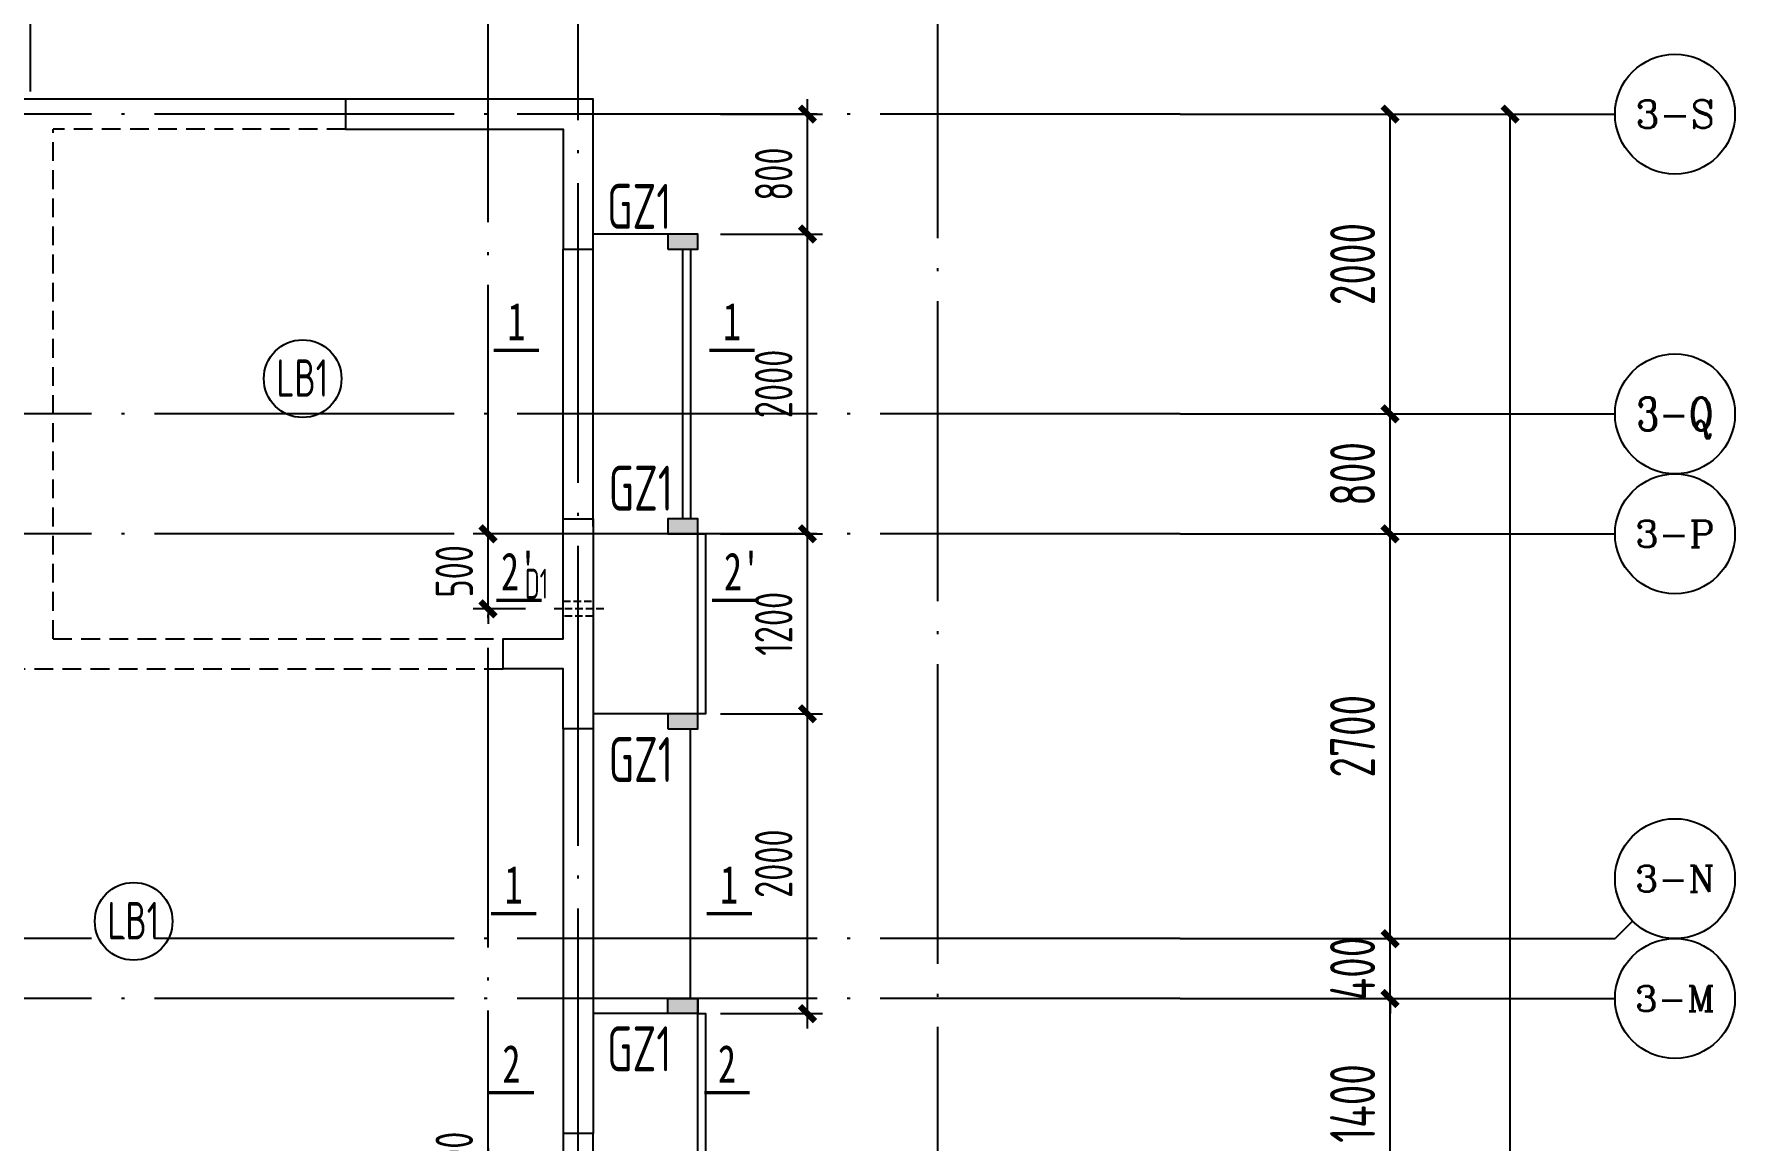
# Model space of a CAD drawing. Extents: x -173820 to 521180, y -715739 to 158231.
# Drawn here: x 36302 to 47645, y 81960 to 89344 of the extents above; entities that cross this region are included whole.
import ezdxf
from ezdxf.enums import TextEntityAlignment as Align

# ---------------------------------------------------------------- set-up
doc = ezdxf.new("R2010")
doc.units = 0
doc.header["$LTSCALE"] = 1000
for name, pattern in [('CONTINOUS', [0]), ('DASH', [0.35, 0.25, -0.1]), ('DOTE', [2.42, 2, -0.2, 0.02, -0.2]), ('HIDDEN2', [0.1875, 0.125, -0.0625])]:
    doc.linetypes.add(name, pattern=pattern)
for name, color, linetype in [('A-线脚看线', 9, 'Continuous'), ('A-设备穿墙洞', 161, 'Continuous'), ('AXIS', 1, 'DOTE'), ('AXIS_TEXT', 7, 'Continuous'), ('DIM', 3, 'Continuous'), ('DIM1', 3, 'Continuous'), ('填充', 8, 'Continuous'), ('墙', 6, 'Continuous'), ('挑板', 3, 'Continuous'), ('柱', 2, 'Continuous'), ('梁', 4, 'HIDDEN2'), ('模板线', 3, 'Continuous'), ('钢筋_文字', 7, 'Continuous'), ('钢筋长度标注', 7, 'Continuous')]:
    doc.layers.add(name, color=color, linetype=linetype)
doc.styles.add('_TCH_AXIS', font='COMPLEX', dxfattribs={"bigfont": 'GBCBIG'})
doc.styles.add('COMPLEX', font='COMPLEX')
doc.styles.add('TSSD_BOLD', font='tssdeng2.shx', dxfattribs={"width": 0.7, "height": 250, "bigfont": 'CHINA.shx'})
doc.styles.add('TSSD_Dimension', font='tssdeng.shx', dxfattribs={"width": 0.7, "bigfont": 'Hztxt.shx'})
doc.styles.add('zzt', font='tssdeng.shx', dxfattribs={"width": 0.7, "height": 300, "bigfont": 'tssdchn.shx'})
doc.styles.add('黑体', font='simhei.ttf', dxfattribs={"width": 0.8})
doc.dimstyles.new('DIM_1_100', dxfattribs={"dimtxt": 300, "dimasz": 100, "dimexe": 200, "dimexo": 50, "dimgap": 100, "dimtad": 1, "dimdec": 0, "dimzin": 0, "dimdsep": 46, "dimtxsty": 'zzt', "dimblk": 'ARCHTICK', "dimcen": 0, "dimclrt": 7, "dimadec": 0, "dimazin": 0, "dimtfac": 1, "dimtdec": 0, "dimtix": 1, "dimtmove": 2, "dimatfit": 0, "dimldrblk": 'ARCHTICK', "dimfxl": 0, "dimtolj": 1, "dimarcsym": 0})
doc.dimstyles.new('TSSD_100_100', dxfattribs={"dimtxt": 250, "dimasz": 100, "dimexe": 100, "dimexo": 250, "dimgap": 100, "dimtad": 1, "dimdec": 0, "dimzin": 0, "dimdsep": 46, "dimtxsty": 'TSSD_Dimension', "dimblk": 'ARCHTICK', "dimcen": 0, "dimdle": 100, "dimclrd": 3, "dimclre": 3, "dimclrt": 7, "dimadec": 0, "dimazin": 0, "dimtfac": 1, "dimtdec": 0, "dimtix": 1, "dimtmove": 2, "dimatfit": 3, "dimfxl": 0, "dimtolj": 1, "dimtzin": 0, "dimarcsym": 0})

# ---------------------------------------------------------------- blocks, each defined once
blk = doc.blocks.new('_ArchTick')
at = {"color": 4, "linetype": 'ByBlock', "const_width": 0.4}
blk.add_lwpolyline([(-0.5, -0.5), (0.5, 0.5)], dxfattribs=at)
blk = doc.blocks.new('*D1266')
at = {"layer": 'Defpoints', "color": 0}
for p in [(36280, 89480), (35380, 88710), (36280, 88710)]:
    blk.add_point(p, dxfattribs=at)
at = {"layer": 'DIM', "color": 3, "lineweight": -2}
for p, q in [((35380, 88960), (35380, 89580)), ((36280, 88960), (36280, 89580)), ((35280, 89480), (36380, 89480))]:
    blk.add_line(p, q, dxfattribs=at)
at = {"layer": 'DIM', "color": 3, "lineweight": -2, "xscale": 100, "yscale": 100, "zscale": 100, "rotation": 180}
blk.add_blockref('_ArchTick', (35380, 89480), dxfattribs=at)
at = {"layer": 'DIM', "color": 3, "lineweight": -2, "xscale": 100, "yscale": 100, "zscale": 100}
blk.add_blockref('_ArchTick', (36280, 89480), dxfattribs=at)
at = {"layer": 'DIM', "color": 7, "insert": (35830, 89705), "char_height": 250, "attachment_point": 5, "style": 'TSSD_Dimension'}
blk.add_mtext('\\A1;900', dxfattribs=at)
blk = doc.blocks.new('*D1220')
at = {"layer": 'Defpoints', "color": 0}
for p in [(40630, 84810), (41460, 84810), (40630, 82810)]:
    blk.add_point(p, dxfattribs=at)
at = {"layer": 'DIM', "color": 3, "lineweight": -2}
for p, q in [((41460, 82710), (41460, 84910)), ((40880, 84810), (41560, 84810)), ((40880, 82810), (41560, 82810))]:
    blk.add_line(p, q, dxfattribs=at)
at = {"layer": 'DIM', "color": 3, "lineweight": -2, "xscale": 100, "yscale": 100, "zscale": 100}
for p, rotation in [((41460, 84810), 90), ((41460, 82810), 270)]:
    blk.add_blockref('_ArchTick', p, dxfattribs=dict(at, rotation=rotation))
at = {"layer": 'DIM', "color": 7, "insert": (41235, 83810), "char_height": 250, "attachment_point": 5, "rotation": 90, "style": 'TSSD_Dimension'}
blk.add_mtext('\\A1;2000', dxfattribs=at)
blk = doc.blocks.new('$1605056')
at = {"layer": '模板线', "color": 4, "const_width": 22.7}
for points in [[(0, 0), (302, 0)], [(1438, 0), (1740, 0)]]:
    blk.add_lwpolyline(points, dxfattribs=at)
at = {"layer": '模板线', "color": 0, "style": '黑体', "width": 0.7}
for p in [(151, 193), (1588, 193)]:
    blk.add_text('1', height=252, dxfattribs=at).set_placement(p, align=Align.MIDDLE_CENTER)
blk = doc.blocks.new('$1324012')
at = {"layer": '模板线', "color": 4, "const_width": 22.7}
for points in [[(0, 0), (302, 0)], [(1438, 0), (1740, 0)]]:
    blk.add_lwpolyline(points, dxfattribs=at)
at = {"layer": '模板线', "color": 0, "style": '黑体', "width": 0.7}
for p in [(151, 193), (1588, 193)]:
    blk.add_text('2', height=252, dxfattribs=at).set_placement(p, align=Align.MIDDLE_CENTER)
blk = doc.blocks.new('*D1027')
at = {"layer": 'Defpoints', "color": 0}
for p in [(40630, 86010), (41460, 86010), (40630, 84810)]:
    blk.add_point(p, dxfattribs=at)
at = {"layer": 'DIM', "color": 3, "lineweight": -2}
for p, q in [((41460, 84710), (41460, 86110)), ((40880, 86010), (41560, 86010)), ((40880, 84810), (41560, 84810))]:
    blk.add_line(p, q, dxfattribs=at)
at = {"layer": 'DIM', "color": 3, "lineweight": -2, "xscale": 100, "yscale": 100, "zscale": 100}
for p, rotation in [((41460, 86010), 90), ((41460, 84810), 270)]:
    blk.add_blockref('_ArchTick', p, dxfattribs=dict(at, rotation=rotation))
at = {"layer": 'DIM', "color": 7, "insert": (41235, 85410), "char_height": 250, "attachment_point": 5, "rotation": 90, "style": 'TSSD_Dimension'}
blk.add_mtext('\\A1;1200', dxfattribs=at)
blk = doc.blocks.new('*D1026')
at = {"layer": 'Defpoints', "color": 0}
for p in [(40630, 88010), (41460, 88010), (40630, 86010)]:
    blk.add_point(p, dxfattribs=at)
at = {"layer": 'DIM', "color": 3, "lineweight": -2}
for p, q in [((41460, 85910), (41460, 88110)), ((40880, 88010), (41560, 88010)), ((40880, 86010), (41560, 86010))]:
    blk.add_line(p, q, dxfattribs=at)
at = {"layer": 'DIM', "color": 3, "lineweight": -2, "xscale": 100, "yscale": 100, "zscale": 100}
for p, rotation in [((41460, 88010), 90), ((41460, 86010), 270)]:
    blk.add_blockref('_ArchTick', p, dxfattribs=dict(at, rotation=rotation))
at = {"layer": 'DIM', "color": 7, "insert": (41235, 87010), "char_height": 250, "attachment_point": 5, "rotation": 90, "style": 'TSSD_Dimension'}
blk.add_mtext('\\A1;2000', dxfattribs=at)
blk = doc.blocks.new('*D1025')
at = {"layer": 'Defpoints', "color": 0}
for p in [(40630, 88810), (41460, 88810), (40630, 88010)]:
    blk.add_point(p, dxfattribs=at)
at = {"layer": 'DIM', "color": 3, "lineweight": -2}
for p, q in [((41460, 87910), (41460, 88910)), ((40880, 88810), (41560, 88810)), ((40880, 88010), (41560, 88010))]:
    blk.add_line(p, q, dxfattribs=at)
at = {"layer": 'DIM', "color": 3, "lineweight": -2, "xscale": 100, "yscale": 100, "zscale": 100}
for p, rotation in [((41460, 88810), 90), ((41460, 88010), 270)]:
    blk.add_blockref('_ArchTick', p, dxfattribs=dict(at, rotation=rotation))
at = {"layer": 'DIM', "color": 7, "insert": (41235, 88410), "char_height": 250, "attachment_point": 5, "rotation": 90, "style": 'TSSD_Dimension'}
blk.add_mtext('\\A1;800', dxfattribs=at)
blk = doc.blocks.new('*D405')
at = {"layer": 'Defpoints', "color": 0}
for p in [(49615, 14200), (51015, 14200), (49615, 12800)]:
    blk.add_point(p, dxfattribs=at)
at = {"layer": 'DIM1', "color": 0, "lineweight": -2}
for p, q in [((49665, 14200), (51215, 14200)), ((51015, 12800), (51015, 14200)), ((49665, 12800), (51215, 12800))]:
    blk.add_line(p, q, dxfattribs=at)
at = {"layer": 'DIM1', "color": 0, "lineweight": -2, "xscale": 100, "yscale": 100, "zscale": 100}
for p, rotation in [((51015, 14200), 90), ((51015, 12800), 270)]:
    blk.add_blockref('_ArchTick', p, dxfattribs=dict(at, rotation=rotation))
at = {"layer": 'DIM1', "color": 7, "insert": (50765, 13500), "char_height": 300, "attachment_point": 5, "rotation": 90, "style": 'zzt'}
blk.add_mtext('\\A1;1400', dxfattribs=at)
blk = doc.blocks.new('*D406')
at = {"layer": 'Defpoints', "color": 0}
for p in [(49615, 14600), (51015, 14600), (49615, 14200)]:
    blk.add_point(p, dxfattribs=at)
at = {"layer": 'DIM1', "color": 0, "lineweight": -2}
for p, q in [((51015, 14600), (51015, 14700)), ((49665, 14600), (51215, 14600)), ((51015, 14200), (51015, 14600)), ((49665, 14200), (51215, 14200)), ((51015, 14200), (51015, 14100))]:
    blk.add_line(p, q, dxfattribs=at)
at = {"layer": 'DIM1', "color": 0, "lineweight": -2, "xscale": 100, "yscale": 100, "zscale": 100}
for p, rotation in [((51015, 14600), 270), ((51015, 14200), 90)]:
    blk.add_blockref('_ArchTick', p, dxfattribs=dict(at, rotation=rotation))
at = {"layer": 'DIM1', "color": 7, "insert": (50765, 14400), "char_height": 300, "attachment_point": 5, "rotation": 90, "style": 'zzt'}
blk.add_mtext('\\A1;400', dxfattribs=at)
blk = doc.blocks.new('*D407')
at = {"layer": 'Defpoints', "color": 0}
for p in [(49615, 17300), (51015, 17300), (49615, 14600)]:
    blk.add_point(p, dxfattribs=at)
at = {"layer": 'DIM1', "color": 0, "lineweight": -2}
for p, q in [((49665, 17300), (51215, 17300)), ((51015, 14600), (51015, 17300)), ((49665, 14600), (51215, 14600))]:
    blk.add_line(p, q, dxfattribs=at)
at = {"layer": 'DIM1', "color": 0, "lineweight": -2, "xscale": 100, "yscale": 100, "zscale": 100}
for p, rotation in [((51015, 17300), 90), ((51015, 14600), 270)]:
    blk.add_blockref('_ArchTick', p, dxfattribs=dict(at, rotation=rotation))
at = {"layer": 'DIM1', "color": 7, "insert": (50765, 15950), "char_height": 300, "attachment_point": 5, "rotation": 90, "style": 'zzt'}
blk.add_mtext('\\A1;2700', dxfattribs=at)
blk = doc.blocks.new('*D408')
at = {"layer": 'Defpoints', "color": 0}
for p in [(49615, 18100), (51015, 18100), (49615, 17300)]:
    blk.add_point(p, dxfattribs=at)
at = {"layer": 'DIM1', "color": 0, "lineweight": -2}
for p, q in [((49665, 18100), (51215, 18100)), ((51015, 17300), (51015, 18100)), ((49665, 17300), (51215, 17300))]:
    blk.add_line(p, q, dxfattribs=at)
at = {"layer": 'DIM1', "color": 0, "lineweight": -2, "xscale": 100, "yscale": 100, "zscale": 100}
for p, rotation in [((51015, 18100), 90), ((51015, 17300), 270)]:
    blk.add_blockref('_ArchTick', p, dxfattribs=dict(at, rotation=rotation))
at = {"layer": 'DIM1', "color": 7, "insert": (50765, 17700), "char_height": 300, "attachment_point": 5, "rotation": 90, "style": 'zzt'}
blk.add_mtext('\\A1;800', dxfattribs=at)
blk = doc.blocks.new('*D409')
at = {"layer": 'Defpoints', "color": 0}
for p in [(49615, 20100), (51015, 20100), (49615, 18100)]:
    blk.add_point(p, dxfattribs=at)
at = {"layer": 'DIM1', "color": 0, "lineweight": -2}
for p, q in [((49665, 20100), (51215, 20100)), ((51015, 18100), (51015, 20100)), ((49665, 18100), (51215, 18100))]:
    blk.add_line(p, q, dxfattribs=at)
at = {"layer": 'DIM1', "color": 0, "lineweight": -2, "xscale": 100, "yscale": 100, "zscale": 100}
for p, rotation in [((51015, 20100), 90), ((51015, 18100), 270)]:
    blk.add_blockref('_ArchTick', p, dxfattribs=dict(at, rotation=rotation))
at = {"layer": 'DIM1', "color": 7, "insert": (50765, 19100), "char_height": 300, "attachment_point": 5, "rotation": 90, "style": 'zzt'}
blk.add_mtext('\\A1;2000', dxfattribs=at)
blk = doc.blocks.new('*D410')
at = {"layer": 'Defpoints', "color": 0}
for p in [(49615, 20100), (51815, 20100), (49615, -1600)]:
    blk.add_point(p, dxfattribs=at)
at = {"layer": 'DIM1', "color": 0, "lineweight": -2}
for p, q in [((49665, 20100), (52015, 20100)), ((51815, -1600), (51815, 20100)), ((49665, -1600), (52015, -1600))]:
    blk.add_line(p, q, dxfattribs=at)
at = {"layer": 'DIM1', "color": 0, "lineweight": -2, "xscale": 100, "yscale": 100, "zscale": 100}
for p, rotation in [((51815, 20100), 90), ((51815, -1600), 270)]:
    blk.add_blockref('_ArchTick', p, dxfattribs=dict(at, rotation=rotation))
at = {"layer": 'DIM1', "color": 7, "insert": (51565, 9250), "char_height": 300, "attachment_point": 5, "rotation": 90, "style": 'zzt'}
blk.add_mtext('\\A1;21700', dxfattribs=at)
blk = doc.blocks.new('_AXISO')
at = {"color": 3}
blk.add_circle((0, 0), 0.5, dxfattribs=at)
at = {"layer": 'AXIS_TEXT', "color": 3, "style": 'COMPLEX', "width": 1.041667}
blk.add_attdef('A', text='', height=0.56, dxfattribs=at).set_placement((-0.25, -0.28), (0.25, -0.28), align=Align.FIT)
blk = doc.blocks.new('$1466424')
at = {"layer": '钢筋_文字'}
for centre in [(43864, 20039, 0), (42737, 16419, 0)]:
    blk.add_circle(centre, 259, dxfattribs=at)
at = {"layer": '钢筋_文字', "style": 'TSSD_BOLD', "width": 0.7}
for p in [(43689, 19918, 0), (42562, 16299, 0)]:
    blk.add_text('LB1', height=250, dxfattribs=at).set_placement(p)
blk = doc.blocks.new('$133032')
at = {"layer": '挑板'}
for points in [[(46500, 14700), (46500, 16000), (46450, 16000), (46450, 17800), (46500, 17800), (46500, 19200), (46400, 19200), (46400, 21000), (46500, 21000), (46500, 21100), (45800, 21100), (45800, 22000), (35700, 22000)], [(46400, 19100), (45800, 19100)], [(46500, 17900), (45800, 17900)], [(46500, 15900), (45800, 15900)]]:
    blk.add_lwpolyline(points, dxfattribs=at)
blk = doc.blocks.new('$1839168')
at = {"layer": '柱'}
blk.add_hatch(color=8, dxfattribs=at).paths.add_polyline_path([(0, 200), (0, 0), (100, 0), (100, 200)])
at = {"layer": '柱', "color": 3, "elevation": 0}
blk.add_lwpolyline([(0, 200), (0, 0), (100, 0), (100, 200)], close=True, dxfattribs=at)
blk = doc.blocks.new('$1691164')
at = {"layer": '柱'}
blk.add_hatch(color=8, dxfattribs=at).paths.add_polyline_path([(0, 0), (100, 0), (100, 200), (0, 200)])
at = {"layer": '柱', "color": 3, "elevation": 0}
blk.add_lwpolyline([(100, 200), (0, 200), (0, 0), (100, 0), (100, 0), (100, 0)], close=True, dxfattribs=at)
blk = doc.blocks.new('$1222607')
at = {"layer": '柱', "rotation": 90}
for p in [(46500, 21000, 0), (46500, 19100, 0), (46500, 17800, 0)]:
    blk.add_blockref('$1839168', p, dxfattribs=at)
at = {"layer": '柱', "xscale": -1, "rotation": 90}
blk.add_blockref('$1691164', (46500, 16000, 0), dxfattribs=at)
blk = doc.blocks.new('$1413619')
at = {"layer": 'A-线脚看线', "color": 5, "elevation": 0}
for points in [[(46500, 20950), (46500, 19150)], [(46550, 19050), (46600, 19050), (46600, 17850), (46550, 17850)], [(46500, 15950), (46500, 17750)], [(46550, 15850), (46600, 15850), (46600, 14650)]]:
    blk.add_lwpolyline(points, dxfattribs=at)
blk = doc.blocks.new('*D11686')
at = {"layer": 'Defpoints', "color": 0}
for p in [(46500, 13648), (46000, 13348), (46500, 13348, 0)]:
    blk.add_point(p, dxfattribs=at)
at = {"layer": 'DIM1', "color": 3, "lineweight": -2}
for p, q in [((46000, 13748), (46000, 13248)), ((46250, 13648), (45900, 13648)), ((46250, 13348), (45900, 13348))]:
    blk.add_line(p, q, dxfattribs=at)
at = {"layer": 'DIM1', "color": 3, "lineweight": -2, "xscale": 100, "yscale": 100, "zscale": 100}
for p, rotation in [((46000, 13648), 90), ((46000, 13348), 270)]:
    blk.add_blockref('_ArchTick', p, dxfattribs=dict(at, rotation=rotation))
at = {"layer": 'DIM1', "color": 7, "insert": (45775, 13687), "char_height": 250, "attachment_point": 5, "rotation": 90, "style": 'TSSD_Dimension'}
blk.add_mtext('\\A1;300', dxfattribs=at)
blk = doc.blocks.new('*D11688')
at = {"layer": 'Defpoints', "color": 0}
for p in [(46000, 17848), (46500, 17848, 0), (46500, 17348)]:
    blk.add_point(p, dxfattribs=at)
at = {"layer": 'DIM1', "color": 3, "lineweight": -2}
for p, q in [((46000, 17848), (46000, 17948)), ((46250, 17848), (45900, 17848)), ((46000, 17348), (46000, 17848)), ((46250, 17348), (45900, 17348)), ((46000, 17348), (46000, 17248))]:
    blk.add_line(p, q, dxfattribs=at)
at = {"layer": 'DIM1', "color": 3, "lineweight": -2, "xscale": 100, "yscale": 100, "zscale": 100}
for p, rotation in [((46000, 17848), 270), ((46000, 17348), 90)]:
    blk.add_blockref('_ArchTick', p, dxfattribs=dict(at, rotation=rotation))
at = {"layer": 'DIM1', "color": 7, "insert": (45775, 17598), "char_height": 250, "attachment_point": 5, "rotation": 90, "style": 'TSSD_Dimension'}
blk.add_mtext('\\A1;500', dxfattribs=at)
blk = doc.blocks.new('$1345812')
at = {"layer": '模板线', "color": 4, "const_width": 22.7}
for points in [[(0, 0), (302, 0)], [(1438, 0), (1740, 0)]]:
    blk.add_lwpolyline(points, dxfattribs=at)
at = {"layer": '模板线', "color": 0, "style": '黑体', "width": 0.7}
for p in [(151, 193), (1638, 193)]:
    blk.add_text("2'", height=252, dxfattribs=at).set_placement(p, align=Align.MIDDLE_CENTER)
blk = doc.blocks.new('$1783196')
at = {"layer": 'AXIS'}
for p, q in [((50234.9, 15688.3), (50234.9, 27859.5)), ((50834.9, 18788.3), (50834.9, 27859.5)), ((53234.9, 3480), (53234.9, 27859.5)), ((54849.9, 26088.3), (40934.9, 26088.3)), ((54849.9, 24088.3), (40934.9, 24088.3)), ((54849.9, 23288.3), (29334.9, 23288.3)), ((54849.9, 20588.3), (27334.9, 20588.3)), ((54849.9, 20188.3), (4360, 20188.3))]:
    blk.add_line(p, q, dxfattribs=at)
at = {"layer": 'DIM1'}
for p, q in [((54849.9, 26088.3), (57749.9, 26088.3)), ((54849.9, 24088.3), (57749.9, 24088.3)), ((54849.9, 23288.3), (57749.9, 23288.3)), ((57867, 20705.5), (57749.9, 20588.3)), ((54849.9, 20588.3), (57749.9, 20588.3)), ((54849.9, 20188.3), (57749.9, 20188.3))]:
    blk.add_line(p, q, dxfattribs=at)
ref = blk.add_blockref('_AXISO', (58149.9, 26088.3), dxfattribs=dict(at, xscale=800, yscale=800, zscale=800))
ref.add_attrib('A', '3-S', dxfattribs={"layer": 'AXIS_TEXT', "height": 187.78, "style": '_TCH_AXIS'}).set_placement((57886.1, 25994.4), (58413.7, 25994.4), align=Align.FIT)
ref = blk.add_blockref('_AXISO', (58149.9, 24088.3), dxfattribs=dict(at, xscale=800, yscale=800, zscale=800))
ref.add_attrib('A', '3-Q', dxfattribs={"layer": 'AXIS_TEXT', "height": 219.58, "style": '_TCH_AXIS', "width": 0.807692}).set_placement((57892.3, 23978.6), (58407.5, 23978.6), align=Align.FIT)
ref = blk.add_blockref('_AXISO', (58149.9, 23288.3), dxfattribs=dict(at, xscale=800, yscale=800, zscale=800))
ref.add_attrib('A', '3-P', dxfattribs={"layer": 'AXIS_TEXT', "height": 179.65, "style": '_TCH_AXIS'}).set_placement((57884.7, 23198.5), (58415.1, 23198.5), align=Align.FIT)
ref = blk.add_blockref('_AXISO', (58149.9, 20988.3), dxfattribs=dict(at, xscale=800, yscale=800, zscale=800))
ref.add_attrib('A', '3-N', dxfattribs={"layer": 'AXIS_TEXT', "height": 174.59, "style": '_TCH_AXIS'}).set_placement((57883.8, 20901), (58415.9, 20901), align=Align.FIT)
ref = blk.add_blockref('_AXISO', (58149.9, 20188.3), dxfattribs=dict(at, xscale=800, yscale=800, zscale=800))
ref.add_attrib('A', '3-M', dxfattribs={"layer": 'AXIS_TEXT', "height": 169.79, "style": '_TCH_AXIS'}).set_placement((57883.1, 20103.4), (58416.7, 20103.4), align=Align.FIT)
for p1, p2, distance, picture, middle in [((54849.9, 24088.3), (54849.9, 26088.3), -1400, '*D409', (55999.9, 25088.3)), ((54849.9, 4388.3), (54849.9, 26088.3), -2200, '*D410', (56799.9, 15238.3)), ((54849.9, 23288.3), (54849.9, 24088.3), -1400, '*D408', (55999.9, 23688.3)), ((54849.9, 20588.3), (54849.9, 23288.3), -1400, '*D407', (55999.9, 21938.3)), ((54849.9, 20188.3), (54849.9, 20588.3), -1400, '*D406', (55999.9, 20388.3)), ((54849.9, 18788.3), (54849.9, 20188.3), -1400, '*D405', (55999.9, 19488.3))]:
    dim = blk.add_aligned_dim(p1=p1, p2=p2, distance=distance, dimstyle='DIM_1_100', dxfattribs=at)
    dim.commit()
    dim.dimension.update_dxf_attribs({"geometry": picture, "text_midpoint": middle, "insert": (5234.9, 5988.3)})
blk = doc.blocks.new('$1186913')
at = {"layer": 'A-设备穿墙洞', "linetype": 'DASH', "ltscale": 0.2}
blk.add_lwpolyline([(46500.2, 17297.9), (46500.2, 17397.9), (46700.2, 17397.9), (46700.2, 17297.9)], close=True, dxfattribs=at)
blk.add_lwpolyline([(46771.5, 17347.9), (46433, 17347.9)], dxfattribs=at)
at = {"layer": 'A-设备穿墙洞', "color": 7, "linetype": 'DASH', "ltscale": 0.2, "style": 'zzt', "width": 0.6}
blk.add_text('D1', height=200, dxfattribs=at).set_placement((46245.9, 17415.1))
at = {"layer": 'DIM1'}
dim = blk.add_linear_dim(base=(46000.2, 17847.9), p1=(46500.2, 17347.9), p2=(46500.2, 17847.9, 0), angle=90, dimstyle='TSSD_100_100', dxfattribs=at)
dim.commit()
dim.dimension.update_dxf_attribs({"geometry": '*D11688', "text_midpoint": (45775.2, 17597.9)})
dim = blk.add_linear_dim(base=(46000.2, 13347.9), p1=(46500.2, 13647.9), p2=(46500.2, 13347.9, 0), angle=90, dimstyle='TSSD_100_100', dxfattribs=at)
dim.commit()
dim.dimension.update_dxf_attribs({"geometry": '*D11686', "text_midpoint": (45775.2, 13687.5), "dimtype": 128})

msp = doc.modelspace()

# ---------------------------------------------------------------- linework, layer by layer
at = {"layer": '墙'}
for points in [[(40030, 87910), (40030, 88910), (38380, 88910), (38380, 88710), (39830, 88710), (39830, 87910)], [(40030, 86110), (40030, 84710), (39830, 84710), (39830, 85110), (39430, 85110), (39430, 85310), (39830, 85310), (39830, 86110)], [(40030, 81410), (40030, 82010), (39830, 82010), (39830, 81610), (38380, 81610), (38380, 81410), (39230, 81410), (39230, 81310), (39430, 81310), (39430, 81410)]]:
    msp.add_lwpolyline(points, close=True, dxfattribs=at)
at = {"layer": '梁', "linetype": 'Continuous'}
for p, q in [((38380, 88910), (32930, 88910)), ((39830, 86060), (39830, 87910)), ((40030, 86060), (40030, 87910)), ((39830, 84710), (39830, 82010)), ((40030, 84710), (40030, 82010))]:
    msp.add_line(p, q, dxfattribs=at)
at = {"layer": '梁'}
for p, q in [((38380, 88710), (36430, 88710)), ((36430, 85310), (36430, 88710)), ((36430, 85310), (39430, 85310)), ((32930, 85110), (39430, 85110))]:
    msp.add_line(p, q, dxfattribs=at)

# ---------------------------------------------------------------- block references
at = {"layer": 'A-设备穿墙洞'}
msp.add_blockref('$1186913', (-6670.2, 68162.1, 0), dxfattribs=at)
at = {"layer": '填充', "linetype": 'Continuous'}
msp.add_blockref('$1783196', (-10904.9, 62721.7), dxfattribs=at)
at = {"layer": '挑板'}
for name, p in [('$1413619', (-5820, 66960, 0)), ('$133032', (-5770, 66910))]:
    msp.add_blockref(name, p, dxfattribs=at)
at = {"layer": '柱'}
msp.add_blockref('$1222607', (-5770, 66910), dxfattribs=at)
at = {"layer": '模板线'}
for name, p in [('$1605056', (39368.6, 87233.5)), ('$1345812', (39385.4, 85566.1)), ('$1605056', (39349.5, 83477.1)), ('$1324012', (39335.2, 82281.5))]:
    msp.add_blockref(name, p, dxfattribs=at)
at = {"layer": '钢筋长度标注'}
msp.add_blockref('$1466424', (-5770, 67006.3), dxfattribs=at)

# ---------------------------------------------------------------- texts
at = {"layer": '模板线', "color": 7, "linetype": 'CONTINOUS', "style": 'zzt', "width": 0.7}
for p in [(40123.9, 88044.5), (40133.9, 86164.5), (40133.9, 84354.5), (40123.9, 82424.5)]:
    msp.add_text('GZ1', height=300, dxfattribs=at).set_placement(p)

# ---------------------------------------------------------------- dimensions: what is measured, and where the dimension line sits
at = {"layer": 'DIM'}
dim = msp.add_linear_dim(base=(36280, 89480), p1=(35380, 88710), p2=(36280, 88710), dimstyle='TSSD_100_100', dxfattribs=at)
dim.commit()
dim.dimension.update_dxf_attribs({"geometry": '*D1266', "text_midpoint": (35830, 89705)})
for base, p1, p2, picture, middle in [((41460, 88810), (40630, 88010), (40630, 88810), '*D1025', (41235, 88410)), ((41460, 88010), (40630, 86010), (40630, 88010), '*D1026', (41235, 87010)), ((41460, 86010), (40630, 84810), (40630, 86010), '*D1027', (41235, 85410)), ((41460, 84810), (40630, 82810), (40630, 84810), '*D1220', (41235, 83810))]:
    dim = msp.add_linear_dim(base=base, p1=p1, p2=p2, angle=90, dimstyle='TSSD_100_100', dxfattribs=at)
    dim.commit()
    dim.dimension.update_dxf_attribs({"geometry": picture, "text_midpoint": middle})

doc.saveas('drawing.dxf')
